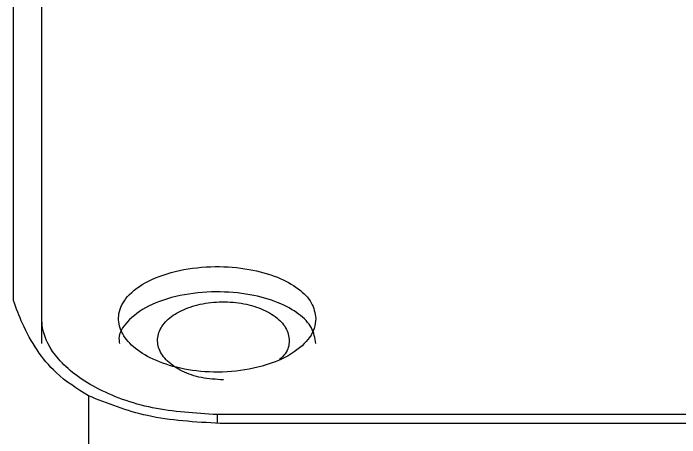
# Model space of a CAD drawing. Header units: millimetres. Extents: x 5231 to 7653, y 7068 to 7959.
# Drawn here: x 6726.26 to 6741.46, y 7405.69 to 7415.36 of the extents above; entities that cross this region are included whole.
import ezdxf

# ---------------------------------------------------------------- set-up
doc = ezdxf.new("R2010")
doc.units = ezdxf.units.MM

msp = doc.modelspace()

# ---------------------------------------------------------------- linework, layer by layer
at = {"color": 7, "linetype": 'Continuous', "lineweight": 25}
for p, q in [((6726.262, 7408.823), (6726.262, 7424.002)), ((6726.911, 7407.853), (6726.911, 7408.419)), ((6727.975, 7406.646), (6727.975, 7315.672)), ((6767.911, 7406.219), (6730.911, 7406.218)), ((6730.911, 7406.218), (6730.911, 7406.024)), ((6766.975, 7406.017), (6730.975, 7406.017))]:
    msp.add_line(p, q, dxfattribs=at)
for points, knots in [([(6726.911, 7408.407), (6726.911, 7408.707), (6726.911, 7410.208), (6726.911, 7412.702), (6726.911, 7415.587), (6726.911, 7418.044), (6726.91, 7420.044), (6726.91, 7421.581), (6726.91, 7422.626), (6726.91, 7423.173), (6726.91, 7423.157), (6726.91, 7423.151)], [0, 0, 0, 0, 0.031595, 0.158082, 0.284561, 0.411035, 0.537512, 0.664396, 0.791279, 0.921573, 1, 1, 1, 1]), ([(6726.911, 7407.842), (6726.911, 7408.171), (6726.911, 7409.817), (6726.911, 7412.457), (6726.911, 7415.44), (6726.911, 7417.917), (6726.91, 7419.896), (6726.91, 7421.351), (6726.91, 7422.206), (6726.91, 7422.567), (6726.91, 7422.486), (6726.91, 7422.474)], [0, 0, 0, 0, 0.0349875, 0.1750828, 0.3075364, 0.4399909, 0.5763102, 0.7126306, 0.8446286, 0.9766255, 1, 1, 1, 1]), ([(6733.161, 7408.407), (6733.14, 7408.53), (6733.099, 7408.775), (6732.777, 7409.104), (6732.288, 7409.372), (6731.629, 7409.553), (6730.848, 7409.616), (6730.035, 7409.529), (6729.323, 7409.289), (6728.838, 7408.935), (6728.632, 7408.534), (6728.679, 7408.143), (6728.934, 7407.79), (6729.376, 7407.491), (6729.989, 7407.271), (6730.742, 7407.165), (6731.557, 7407.21), (6732.314, 7407.419), (6732.87, 7407.761), (6733.13, 7408.116), (6733.153, 7408.332), (6733.161, 7408.407)], [0, 0, 0, 0, 0.046279, 0.0927247, 0.1417248, 0.1952033, 0.253703, 0.315281, 0.3769322, 0.4343898, 0.4858359, 0.5330432, 0.5792403, 0.6273257, 0.6792668, 0.7363735, 0.797512, 0.8593906, 0.9184308, 0.9716331, 1, 1, 1, 1]), ([(6733.161, 7407.842), (6733.141, 7407.963), (6733.1, 7408.204), (6732.783, 7408.528), (6732.302, 7408.793), (6731.647, 7408.975), (6730.867, 7409.04), (6730.049, 7408.957), (6729.323, 7408.719), (6728.85, 7408.365), (6728.647, 7408.05), (6728.677, 7407.879), (6728.683, 7407.843)], [0, 0, 0, 0, 0.091331, 0.183006, 0.280133, 0.386929, 0.504535, 0.62918, 0.754146, 0.869948, 0.972537, 1, 1, 1, 1]), ([(6727.975, 7406.646), (6727.717, 7406.808), (6727.087, 7407.204), (6726.555, 7408.043), (6726.328, 7408.645), (6726.262, 7408.823)], [0, 0, 0, 0, 0.328413, 0.802008, 1, 1, 1, 1]), ([(6731.051, 7407.011), (6730.883, 7407.021), (6730.545, 7407.041), (6730.097, 7407.198), (6729.755, 7407.427), (6729.56, 7407.712), (6729.533, 7408.015), (6729.676, 7408.305), (6729.976, 7408.549), (6730.397, 7408.719), (6730.891, 7408.799), (6731.403, 7408.781), (6731.874, 7408.665), (6732.253, 7408.466), (6732.5, 7408.202), (6732.575, 7407.905), (6732.518, 7407.646), (6732.38, 7407.516), (6732.333, 7407.472)], [0, 0, 0, 0, 0.064374, 0.128747, 0.19313, 0.257548, 0.322032, 0.3866, 0.451216, 0.515788, 0.58022, 0.644503, 0.708737, 0.773062, 0.837545, 0.902142, 0.966751, 1, 1, 1, 1]), ([(6730.911, 7406.218), (6730.41, 7406.249), (6729.407, 7406.31), (6728.114, 7406.782), (6727.24, 7407.441), (6726.933, 7408.022), (6726.915, 7408.336), (6726.911, 7408.407)], [0, 0, 0, 0, 0.251176, 0.502957, 0.733145, 0.939637, 1, 1, 1, 1]), ([(6730.975, 7406.017), (6730.408, 7406.049), (6729.327, 7406.109), (6728.411, 7406.473), (6727.975, 7406.646)], [0, 0, 0, 0, 0.524039, 1, 1, 1, 1])]:
    msp.add_open_spline(points, degree=3, knots=knots, dxfattribs=at)

doc.saveas('drawing.dxf')
